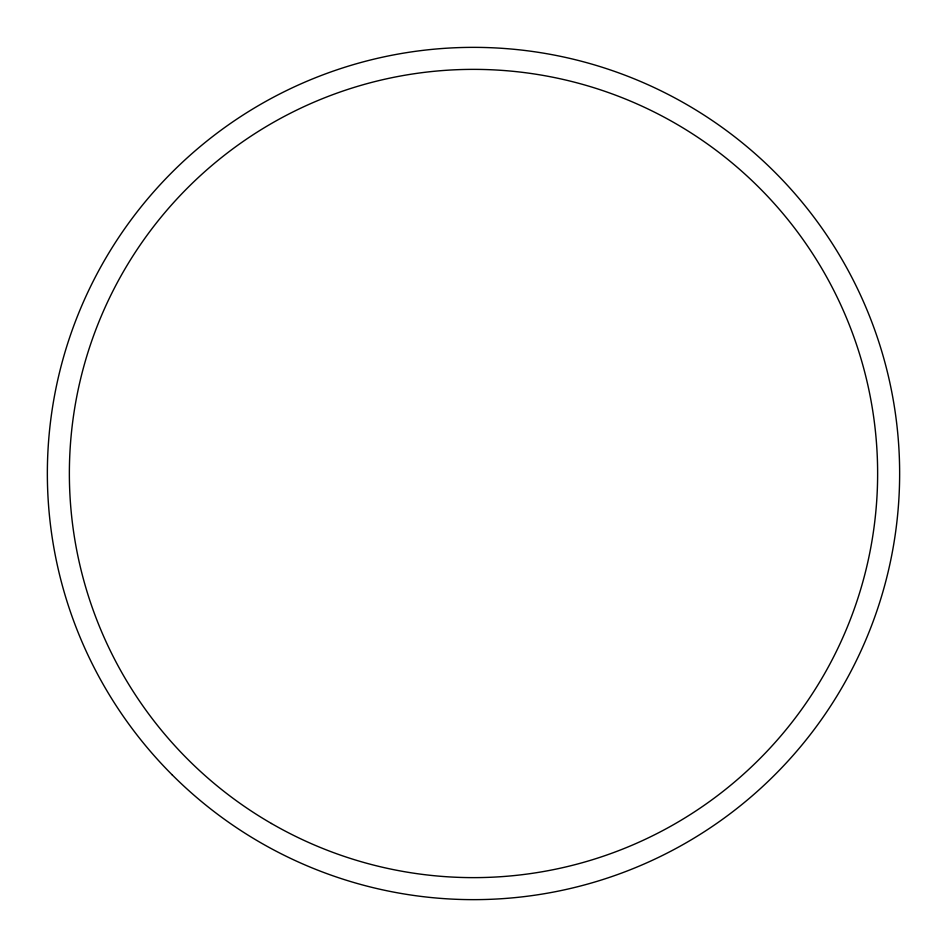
<?xml version="1.0" encoding="UTF-8"?>
<svg xmlns="http://www.w3.org/2000/svg" width="947" height="947" viewBox="0 0 947 947"><rect width="100%" height="100%" fill="white"/><g stroke="black" fill="none" stroke-linecap="round" stroke-linejoin="round"><path stroke-width="1.42" d="M172.165 774.835A426.15 426.15 0 0 0 885.125 583.79A426.15 426.15 0 0 0 363.21 61.875A426.15 426.15 0 0 0 172.165 774.835M271.434 823.488A404.132 404.132 0 0 0 877.632 473.5A404.132 404.132 0 0 0 271.434 123.512A404.132 404.132 0 0 0 271.434 823.488"/></g></svg>
